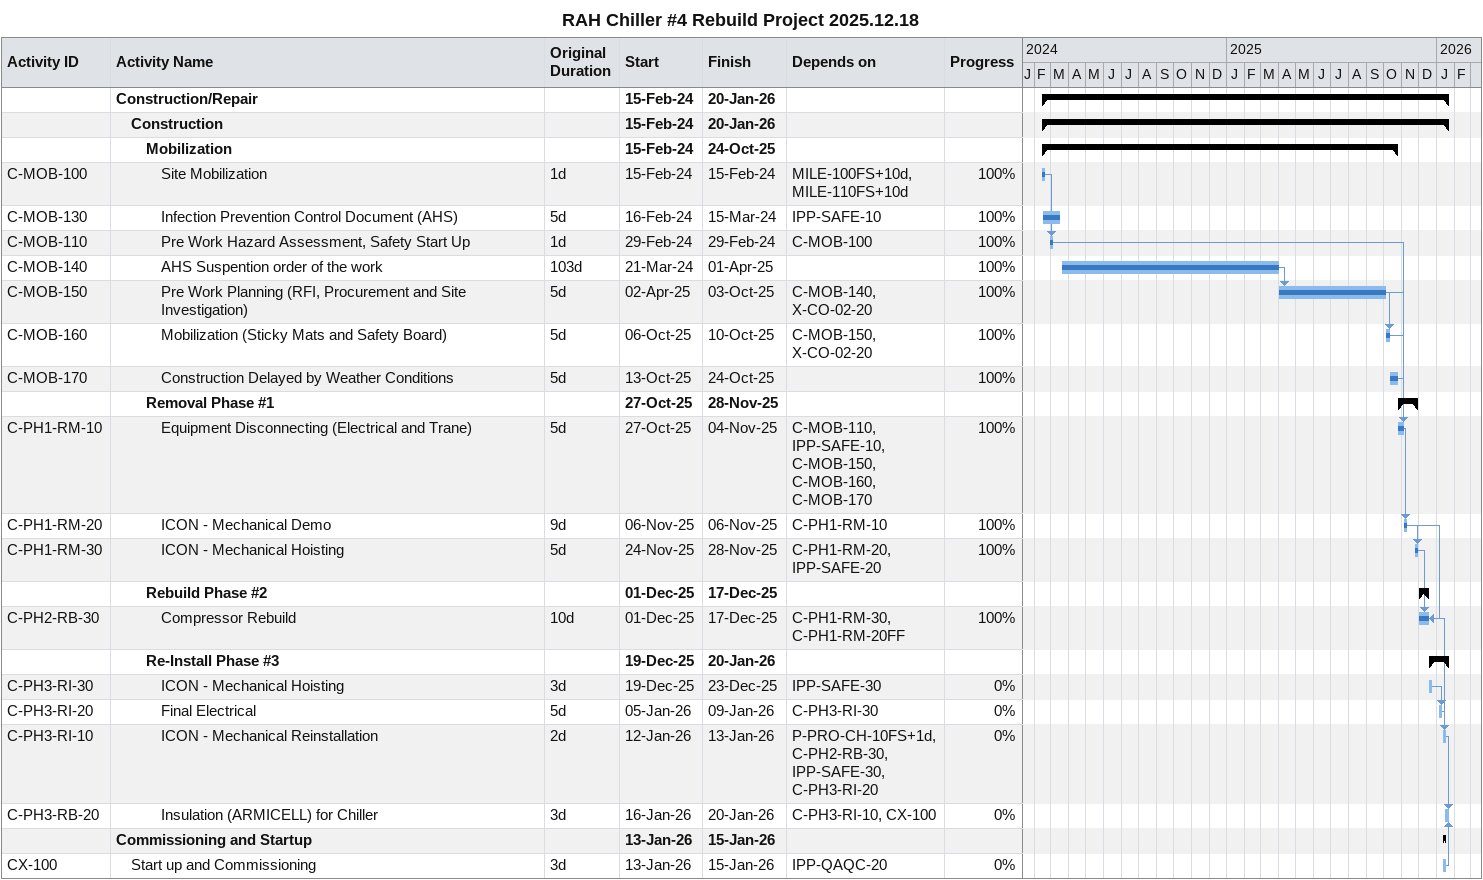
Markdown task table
RAH Chiller #4 Rebuild Project 2025.12.18

| ID | Level | Task | Original duration | Start | Finish | Predecessors | % complete |
|---|---|---|---|---|---|---|---|
|  | 1 | **Construction/Repair** |  | 2024-02-15 | 2026-01-20 |  |  |
|  | 2 | **Construction** |  | 2024-02-15 | 2026-01-20 |  |  |
|  | 3 | **Mobilization** |  | 2024-02-15 | 2025-10-24 |  |  |
| C-MOB-100 | 4 | Site Mobilization | 1d | 2024-02-15 | 2024-02-15 | MILE-100FS+10d, MILE-110FS+10d | 100 |
| C-MOB-130 | 4 | Infection Prevention Control Document (AHS) | 5d | 2024-02-16 | 2024-03-15 | IPP-SAFE-10 | 100 |
| C-MOB-110 | 4 | Pre Work Hazard Assessment, Safety Start Up | 1d | 2024-02-29 | 2024-02-29 | C-MOB-100 | 100 |
| C-MOB-140 | 4 | AHS Suspention order of the work | 103d | 2024-03-21 | 2025-04-01 |  | 100 |
| C-MOB-150 | 4 | Pre Work Planning (RFI, Procurement and Site Investigation) | 5d | 2025-04-02 | 2025-10-03 | C-MOB-140, X-CO-02-20 | 100 |
| C-MOB-160 | 4 | Mobilization (Sticky Mats and Safety Board) | 5d | 2025-10-06 | 2025-10-10 | C-MOB-150, X-CO-02-20 | 100 |
| C-MOB-170 | 4 | Construction Delayed by Weather Conditions | 5d | 2025-10-13 | 2025-10-24 |  | 100 |
|  | 3 | **Removal Phase #1** |  | 2025-10-27 | 2025-11-28 |  |  |
| C-PH1-RM-10 | 4 | Equipment Disconnecting (Electrical and Trane) | 5d | 2025-10-27 | 2025-11-04 | C-MOB-110, IPP-SAFE-10, C-MOB-150, C-MOB-160, C-MOB-170 | 100 |
| C-PH1-RM-20 | 4 | ICON - Mechanical Demo | 9d | 2025-11-06 | 2025-11-06 | C-PH1-RM-10 | 100 |
| C-PH1-RM-30 | 4 | ICON - Mechanical Hoisting | 5d | 2025-11-24 | 2025-11-28 | C-PH1-RM-20, IPP-SAFE-20 | 100 |
|  | 3 | **Rebuild Phase #2** |  | 2025-12-01 | 2025-12-17 |  |  |
| C-PH2-RB-30 | 4 | Compressor Rebuild | 10d | 2025-12-01 | 2025-12-17 | C-PH1-RM-30, C-PH1-RM-20FF | 100 |
|  | 3 | **Re-Install Phase #3** |  | 2025-12-19 | 2026-01-20 |  |  |
| C-PH3-RI-30 | 4 | ICON - Mechanical Hoisting | 3d | 2025-12-19 | 2025-12-23 | IPP-SAFE-30 | 0 |
| C-PH3-RI-20 | 4 | Final Electrical | 5d | 2026-01-05 | 2026-01-09 | C-PH3-RI-30 | 0 |
| C-PH3-RI-10 | 4 | ICON - Mechanical Reinstallation | 2d | 2026-01-12 | 2026-01-13 | P-PRO-CH-10FS+1d, C-PH2-RB-30, IPP-SAFE-30, C-PH3-RI-20 | 0 |
| C-PH3-RB-20 | 4 | Insulation (ARMICELL) for Chiller | 3d | 2026-01-16 | 2026-01-20 | C-PH3-RI-10, CX-100 | 0 |
|  | 1 | **Commissioning and Startup** |  | 2026-01-13 | 2026-01-15 |  |  |
| CX-100 | 2 | Start up and Commissioning | 3d | 2026-01-13 | 2026-01-15 | IPP-QAQC-20 | 0 |
